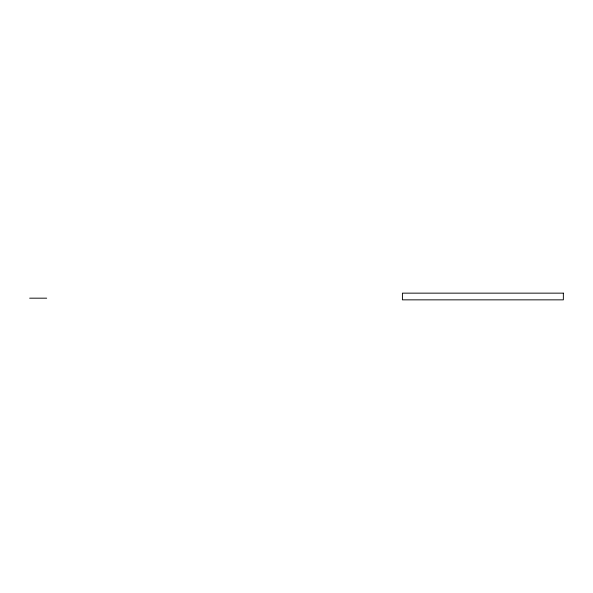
<?xml version="1.0" encoding="UTF-8"?>
<svg xmlns="http://www.w3.org/2000/svg" width="593" height="593" viewBox="0 0 593 593"><rect width="100%" height="100%" fill="white"/><g stroke="black" fill="none" stroke-linecap="round" stroke-linejoin="round"><path stroke-width="0.89" d="M29.65 298.175L46.684 298.175M563.35 293.15L402.417 293.15L402.417 299.85L563.35 299.85L563.35 293.15"/></g></svg>
